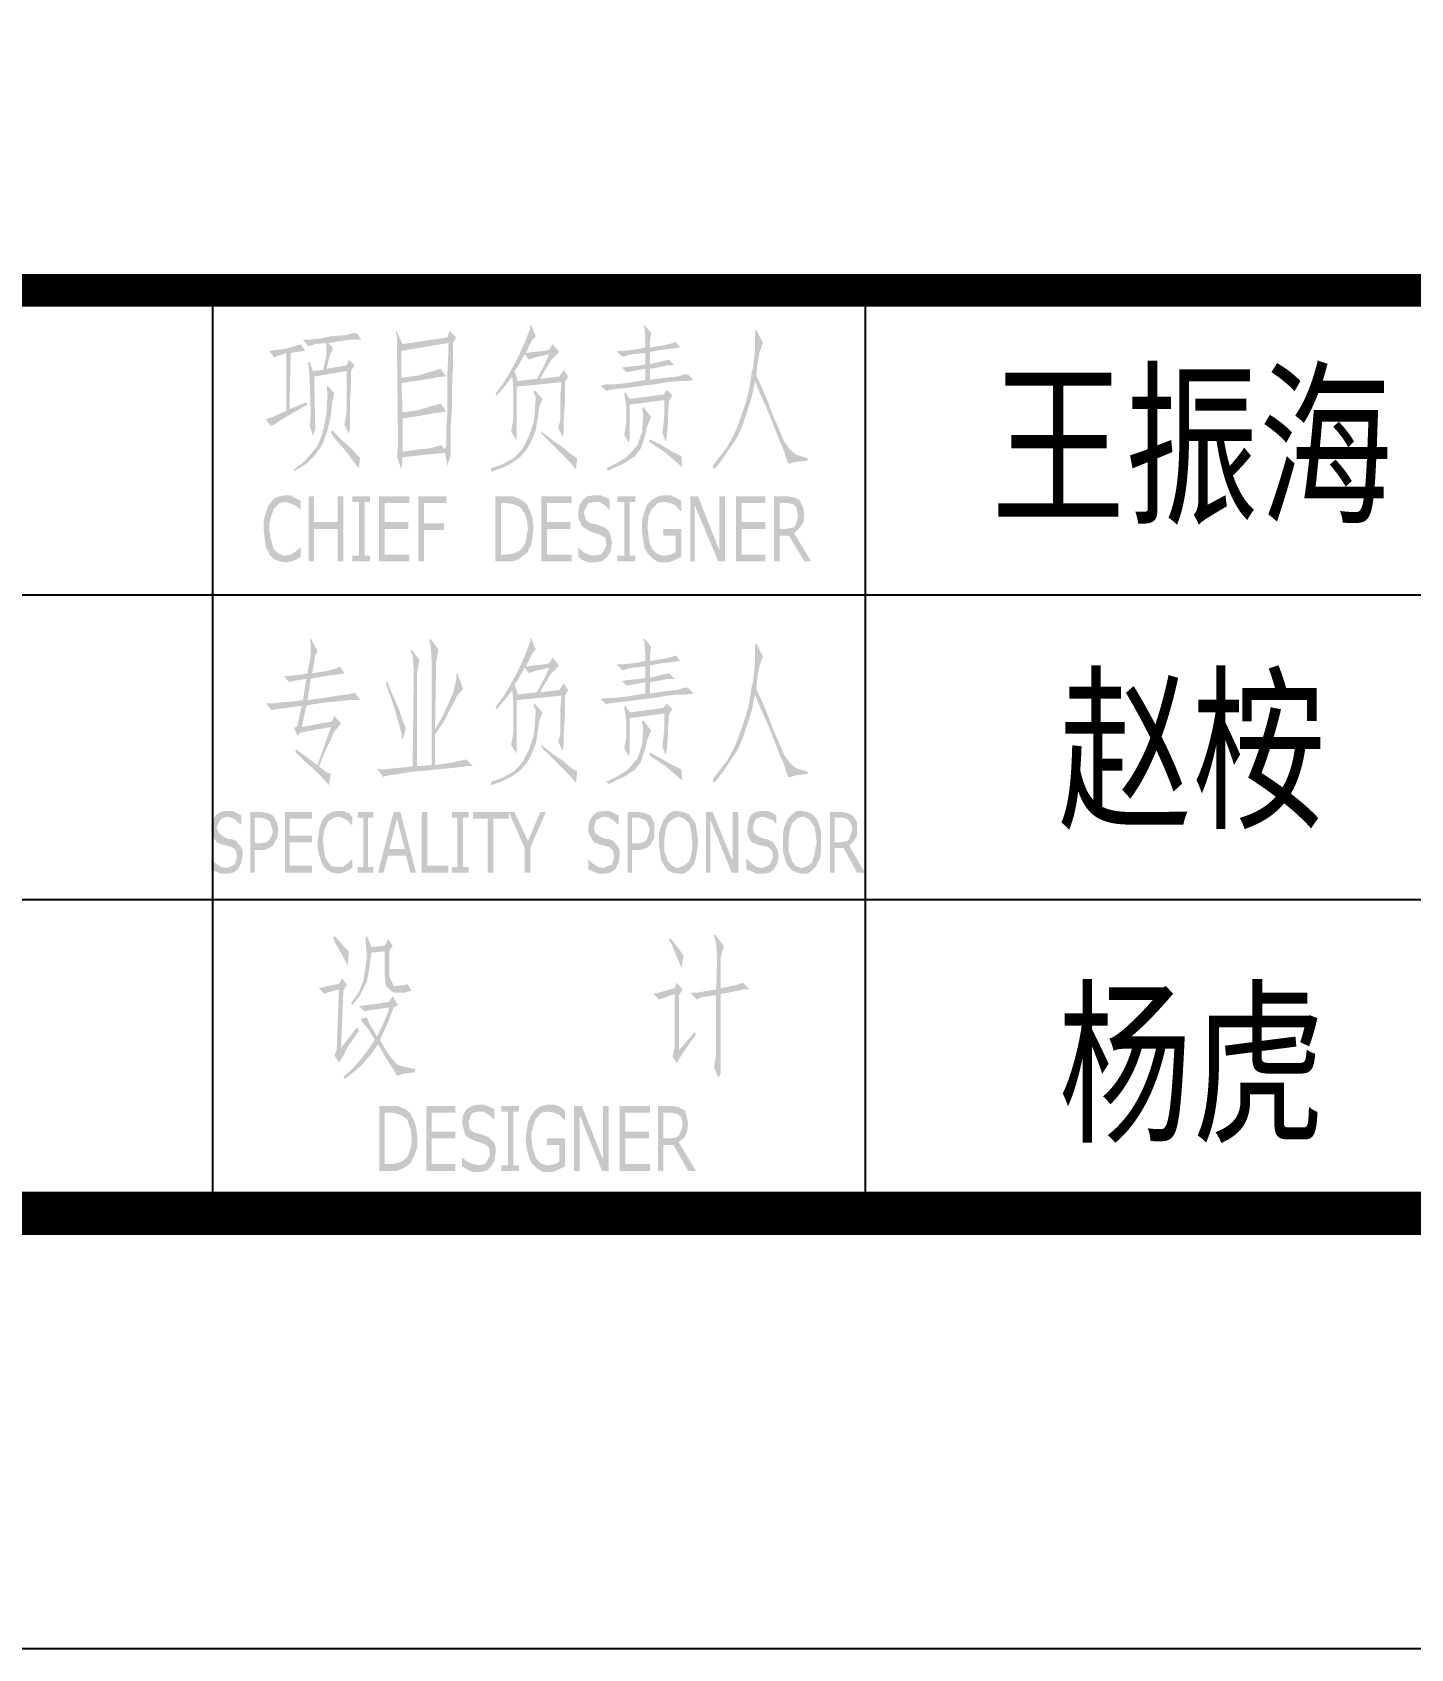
# Model space of a CAD drawing. Header units: millimetres. Extents: x 0 to 420, y 0 to 297.
# Drawn here: x 235.86 to 267.53, y 0 to 37.12 of the extents above; entities that cross this region are included whole.
import ezdxf
from ezdxf.enums import TextEntityAlignment as Align

# ---------------------------------------------------------------- set-up
doc = ezdxf.new("R2010")
doc.units = ezdxf.units.MM
doc.layers.add('图框', color=7, linetype='Continuous')
doc.styles.add('仿宋字', font='simfang.ttf', dxfattribs={"width": 0.75})

msp = doc.modelspace()

# ---------------------------------------------------------------- hatches: boundary and pattern name
h = msp.add_hatch(color=256)
h.paths.add_polyline_path([(242.025, 29.964), (241.948, 29.938), (241.691, 29.861), (241.511, 29.835), (241.305, 29.809), (241.408, 29.655), (241.46, 29.681), (241.691, 29.758), (241.794, 29.758), (241.922, 29.784), (242.128, 29.809)])
h.paths.add_polyline_path([(241.794, 29.758), (241.691, 29.758), (241.691, 28.421), (241.768, 28.472)])
h.paths.add_polyline_path([(241.82, 28.369), (242.18, 28.575), (242.154, 28.627), (241.768, 28.472), (241.691, 28.421), (241.665, 28.421), (241.382, 28.292), (241.228, 28.241), (241.331, 28.087), (241.408, 28.112), (241.562, 28.215)])
h.paths.add_polyline_path([(243.26, 29.475), (243.131, 29.604), (243.08, 29.475), (242.617, 29.398), (242.54, 29.372), (242.308, 29.347), (243.08, 29.347), (243.08, 28.987), (243.08, 28.627), (243.08, 28.395), (243.028, 28.112), (243.131, 27.907), (243.157, 28.009), (243.157, 28.112), (243.157, 28.524), (243.157, 28.652), (243.182, 28.987), (243.182, 29.347)])
h.paths.add_polyline_path([(243.08, 29.347), (242.308, 29.347), (242.231, 29.552), (242.18, 29.527), (242.205, 29.475), (242.231, 29.141), (242.257, 28.344), (242.231, 28.087), (242.308, 27.855), (242.36, 28.009), (242.334, 29.218)])
h.paths.add_polyline_path([(242.771, 29.861), (242.668, 29.989), (242.617, 29.989), (242.617, 29.758), (242.617, 29.707), (242.54, 29.372), (242.617, 29.398), (242.694, 29.707)])
h.paths.add_polyline_path([(243.311, 30.221), (243.26, 30.221), (243.054, 30.169), (242.72, 30.144), (242.488, 30.092), (242.231, 30.067), (242.077, 30.067), (242.205, 29.912), (242.36, 29.964), (242.617, 29.989), (242.668, 29.989), (242.694, 29.989), (242.977, 30.041), (243.208, 30.067), (243.414, 30.067)])
h.paths.add_polyline_path([(242.797, 28.832), (242.642, 29.012), (242.617, 28.987), (242.642, 28.832), (242.617, 28.395), (242.591, 28.215), (242.514, 27.881), (242.411, 27.624), (242.282, 27.469), (242.102, 27.264), (241.871, 27.084), (241.871, 27.032), (241.897, 27.058), (242.154, 27.212), (242.334, 27.392), (242.488, 27.598), (242.54, 27.701), (242.642, 27.984), (242.72, 28.344), (242.745, 28.601)])
h.paths.add_polyline_path([(243.182, 27.572), (242.977, 27.752), (242.745, 27.984), (242.72, 27.932), (242.822, 27.778), (243.028, 27.547), (243.182, 27.341), (243.362, 27.109), (243.388, 27.367), (243.337, 27.392)])
h.paths.add_polyline_path([(244.365, 29.964), (244.237, 30.247), (244.211, 30.247), (244.237, 30.118), (244.237, 29.784), (244.262, 27.675), (244.237, 27.367), (244.34, 27.084), (244.365, 27.367), (245.342, 27.469), (244.365, 27.495), (244.365, 28.267), (244.442, 28.267), (244.777, 28.318), (245.034, 28.369), (245.24, 28.395), (244.365, 28.395), (244.34, 29.064), (244.468, 29.089), (244.828, 29.141), (245.111, 29.192), (244.34, 29.192), (244.34, 29.809)])
h.paths.add_polyline_path([(245.42, 29.989), (245.522, 29.989), (245.6, 30.118), (245.445, 30.272), (245.394, 30.118), (244.365, 29.964), (244.34, 29.809)])
h.paths.add_polyline_path([(245.24, 29.398), (245.162, 29.372), (244.982, 29.321), (244.725, 29.244), (244.34, 29.192), (245.111, 29.192), (245.291, 29.218), (245.368, 29.218)])
h.paths.add_polyline_path([(245.24, 28.601), (245.162, 28.575), (244.982, 28.524), (244.725, 28.447), (244.365, 28.395), (245.24, 28.395), (245.368, 28.421)], flags=17)
h.paths.add_polyline_path([(245.24, 27.649), (245.188, 27.624), (245.008, 27.572), (244.751, 27.547), (244.365, 27.495), (245.342, 27.547)], flags=17)
h.paths.add_polyline_path([(245.471, 27.547), (245.471, 27.778), (245.471, 28.087), (245.497, 28.447), (245.497, 28.884), (245.522, 29.398), (245.522, 29.989), (245.42, 29.989), (245.42, 29.835), (245.394, 29.269), (245.394, 28.755), (245.394, 28.344), (245.368, 28.009), (245.368, 27.778), (245.368, 27.624), (245.342, 27.547), (244.365, 27.495), (245.342, 27.469), (245.394, 27.161), (245.445, 27.341), (245.471, 27.392)])
h = msp.add_hatch(color=256)
h.paths.add_polyline_path([(247.425, 30.144), (247.322, 30.401), (247.297, 30.401), (247.297, 30.324), (247.168, 29.989), (247.142, 29.938), (247.014, 29.655), (246.86, 29.372), (246.834, 29.321), (246.885, 29.218), (246.911, 28.961), (246.911, 28.241), (246.86, 27.958), (246.988, 27.752), (246.988, 28.035), (246.988, 28.987), (248.017, 29.089), (248.094, 29.089), (247.014, 29.115), (246.937, 29.347), (247.014, 29.449), (247.168, 29.732), (247.194, 29.758), (247.22, 29.809), (247.348, 30.067)])
h.paths.add_polyline_path([(247.965, 29.784), (247.811, 29.964), (247.734, 29.835), (247.631, 29.809), (247.374, 29.784), (247.194, 29.758), (247.168, 29.732), (247.734, 29.732), (247.605, 29.449), (247.451, 29.167), (247.528, 29.167), (247.58, 29.269), (247.734, 29.527), (247.785, 29.604)], flags=17)
h.paths.add_polyline_path([(247.734, 29.732), (247.168, 29.732), (247.271, 29.604), (247.4, 29.655)], flags=16)
h.paths.add_polyline_path([(246.885, 29.218), (246.834, 29.321), (246.68, 29.064), (246.5, 28.832), (246.525, 28.755), (246.525, 28.781), (246.731, 29.012)])
h.paths.add_polyline_path([(248.171, 29.218), (248.068, 29.372), (247.965, 29.218), (247.528, 29.167), (247.451, 29.167), (247.014, 29.115), (248.094, 29.089)])
h.paths.add_polyline_path([(248.068, 28.009), (248.068, 28.241), (248.094, 28.601), (248.094, 29.089), (248.017, 29.089), (247.991, 28.807), (247.991, 28.421), (247.991, 28.215), (247.94, 28.035), (248.042, 27.829), (248.068, 27.958)], flags=17)
h.paths.add_polyline_path([(247.4, 28.909), (247.374, 28.858), (247.425, 28.755), (247.4, 28.369), (247.374, 28.164), (247.271, 27.855), (247.142, 27.598), (247.065, 27.495), (246.911, 27.341), (246.68, 27.212), (246.397, 27.109), (246.397, 27.032), (246.628, 27.109), (246.885, 27.238), (247.065, 27.367), (247.22, 27.547), (247.297, 27.675), (247.425, 27.984), (247.477, 28.292), (247.502, 28.498), (247.58, 28.704)])
h.paths.add_polyline_path([(248.222, 27.444), (248.042, 27.598), (247.811, 27.752), (247.554, 27.958), (247.554, 27.907), (247.58, 27.881), (247.811, 27.649), (248.017, 27.444), (248.197, 27.264), (248.351, 27.084), (248.377, 27.341)])
h.paths.add_polyline_path([(250.331, 29.835), (250.562, 29.861), (250.742, 29.887), (250.64, 30.015), (250.588, 29.989), (250.382, 29.938), (250.048, 29.887), (249.945, 29.887), (249.688, 29.835), (249.431, 29.809), (249.277, 29.809), (249.405, 29.681), (249.457, 29.681), (249.637, 29.732), (249.945, 29.758), (250.048, 29.784)])
h.paths.add_polyline_path([(250.074, 30.221), (249.92, 30.401), (249.894, 30.375), (249.92, 30.349), (249.945, 30.015), (249.945, 29.887), (250.048, 29.887), (250.048, 30.015)])
h.paths.add_polyline_path([(250.048, 29.784), (249.945, 29.758), (249.945, 29.501), (250.048, 29.501)])
h.paths.add_polyline_path([(250.46, 29.475), (250.614, 29.475), (250.485, 29.604), (250.357, 29.578), (250.048, 29.501), (249.945, 29.501), (249.842, 29.475), (249.56, 29.449), (249.405, 29.424), (249.508, 29.321), (249.662, 29.347), (249.945, 29.398), (250.048, 29.398), (250.202, 29.424)])
h.paths.add_polyline_path([(250.048, 29.398), (249.945, 29.398), (249.945, 29.141), (250.048, 29.141)])
h.paths.add_polyline_path([(250.434, 29.089), (250.691, 29.115), (250.897, 29.115), (251.051, 29.141), (250.922, 29.269), (250.845, 29.269), (250.665, 29.218), (250.408, 29.192), (250.048, 29.141), (249.945, 29.141), (249.791, 29.115), (249.482, 29.064), (249.225, 29.038), (249.045, 29.038), (248.917, 29.012), (249.045, 28.884), (249.097, 28.909), (249.277, 28.935), (249.534, 28.961), (249.92, 29.012), (250.151, 29.038)])
h.paths.add_polyline_path([(250.382, 28.678), (249.585, 28.704), (249.482, 28.858), (249.457, 28.832), (249.508, 28.498), (249.508, 28.138), (249.457, 27.881), (249.56, 27.701), (249.585, 27.804), (249.585, 28.575)])
h.paths.add_polyline_path([(250.562, 28.781), (250.434, 28.909), (250.357, 28.807), (249.585, 28.704), (250.382, 28.678), (250.382, 28.369), (250.357, 28.112), (250.331, 27.932), (250.408, 27.727), (250.434, 27.829), (250.46, 28.138), (250.46, 28.292), (250.485, 28.652)])
h.paths.add_polyline_path([(249.894, 28.524), (249.868, 28.472), (249.894, 28.344), (249.868, 27.958), (249.765, 27.649), (249.585, 27.444), (249.508, 27.367), (249.302, 27.238), (249.045, 27.109), (249.097, 27.058), (249.251, 27.135), (249.482, 27.238), (249.662, 27.367), (249.688, 27.367), (249.842, 27.572), (249.945, 27.881), (249.971, 28.035), (250.074, 28.292)])
h.paths.add_polyline_path([(250.511, 27.521), (250.305, 27.649), (250.048, 27.778), (250.022, 27.727), (250.177, 27.624), (250.408, 27.469), (250.614, 27.289), (250.794, 27.135), (250.768, 27.392), (250.717, 27.418)])
h.paths.add_polyline_path([(252.491, 30.298), (252.465, 30.247), (252.465, 30.169), (252.465, 29.861), (252.414, 29.398), (252.388, 29.321), (252.337, 28.961), (252.26, 28.652), (252.157, 28.344), (252.054, 28.061), (251.977, 27.881), (251.822, 27.598), (251.642, 27.367), (251.488, 27.161), (251.514, 27.084), (251.591, 27.161), (251.745, 27.367), (251.9, 27.598), (252.054, 27.829), (252.182, 28.112), (252.285, 28.421), (252.388, 28.755), (252.465, 29.115), (252.491, 29.244), (252.517, 29.501), (252.568, 29.784), (252.645, 29.989)])
h.paths.add_polyline_path([(253.417, 27.418), (253.262, 27.547), (253.134, 27.727), (252.98, 28.087), (252.877, 28.318), (252.774, 28.601), (252.645, 28.909), (252.491, 29.244), (252.465, 29.115), (252.542, 28.909), (252.748, 28.447), (252.902, 28.061), (253.031, 27.727), (253.134, 27.495), (253.185, 27.315), (253.237, 27.212), (253.417, 27.264), (253.674, 27.289), (253.674, 27.341)])
h = msp.add_hatch(color=256)
h.paths.add_polyline_path([(242.025, 26.364), (241.665, 26.338), (241.768, 26.312), (241.897, 26.261), (242.025, 26.158)], flags=17)
h.paths.add_polyline_path([(241.922, 26.415), (241.794, 26.492), (241.691, 26.492), (241.665, 26.492), (241.537, 26.467), (241.408, 26.415), (241.305, 26.287), (241.28, 26.261), (241.228, 26.107), (241.177, 25.927), (241.177, 25.721), (241.177, 25.669), (241.202, 25.464), (241.228, 25.284), (241.305, 25.155), (241.305, 25.13), (241.408, 25.027), (241.537, 24.975), (241.665, 24.95), (241.691, 24.95), (241.82, 24.975), (241.897, 25.001), (242.025, 25.078), (241.665, 25.104), (241.64, 25.104), (241.511, 25.155), (241.408, 25.258), (241.382, 25.335), (241.331, 25.515), (241.305, 25.721), (241.305, 25.849), (241.357, 26.029), (241.408, 26.184), (241.434, 26.209), (241.537, 26.312), (241.665, 26.338), (242.025, 26.364)])
h.paths.add_polyline_path([(242.025, 25.31), (241.948, 25.232), (241.845, 25.155), (241.794, 25.13), (241.665, 25.104), (242.025, 25.078)], flags=17)
h.paths.add_polyline_path([(242.334, 25.875), (242.334, 26.467), (242.205, 26.467), (242.205, 24.975), (242.334, 24.975), (242.334, 25.721), (242.874, 25.721)])
h.paths.add_polyline_path([(243.002, 26.467), (242.874, 26.467), (242.874, 25.875), (242.334, 25.875), (242.874, 25.721), (242.874, 24.975), (243.002, 24.975)])
h.paths.add_polyline_path([(243.62, 26.467), (243.208, 26.467), (243.208, 26.338), (243.362, 26.338), (243.362, 25.104), (243.208, 25.104), (243.208, 24.975), (243.62, 24.975), (243.62, 25.104), (243.491, 25.104), (243.491, 26.338), (243.62, 26.338)])
h.paths.add_polyline_path([(244.52, 26.467), (243.825, 26.467), (243.825, 24.975), (244.52, 24.975), (244.52, 25.13), (243.954, 25.13), (243.954, 25.721), (244.494, 25.721), (244.494, 25.875), (243.954, 25.875), (243.954, 26.312), (244.52, 26.312)])
h.paths.add_polyline_path([(245.368, 26.467), (244.725, 26.467), (244.725, 24.975), (244.854, 24.975), (244.854, 25.695), (245.317, 25.695), (245.317, 25.849), (244.854, 25.849), (244.854, 26.312), (245.368, 26.312)])
h.paths.add_polyline_path([(247.091, 26.389), (247.04, 26.415), (246.911, 26.467), (246.757, 26.467), (246.5, 26.467), (246.5, 24.975), (246.757, 24.975), (246.911, 24.975), (247.04, 25.027), (247.142, 25.104), (246.628, 25.13), (246.628, 26.312), (246.757, 26.312)])
h.paths.add_polyline_path([(247.22, 26.287), (247.091, 26.389), (246.757, 26.312), (246.911, 26.287), (247.04, 26.235), (247.117, 26.158), (247.168, 26.081), (247.22, 25.927), (247.245, 25.721), (247.22, 25.592), (247.194, 25.412), (247.117, 25.284), (247.04, 25.207), (246.911, 25.155), (246.757, 25.13), (246.628, 25.13), (247.142, 25.104), (247.245, 25.181), (247.245, 25.207), (247.322, 25.361), (247.348, 25.515), (247.374, 25.721), (247.374, 25.772), (247.348, 25.978), (247.297, 26.132)])
h.paths.add_polyline_path([(248.248, 26.467), (247.554, 26.467), (247.554, 24.975), (248.248, 24.975), (248.248, 25.13), (247.682, 25.13), (247.682, 25.721), (248.222, 25.721), (248.222, 25.875), (247.682, 25.875), (247.682, 26.312), (248.248, 26.312)])
h.paths.add_polyline_path([(248.917, 26.492), (248.788, 26.492), (248.762, 26.492), (248.608, 26.467), (248.505, 26.389), (248.788, 26.338), (248.891, 26.338), (249.02, 26.261), (249.122, 26.158), (249.122, 26.389), (249.045, 26.441)])
h.paths.add_polyline_path([(248.634, 26.312), (248.788, 26.338), (248.505, 26.389), (248.428, 26.261), (248.402, 26.081), (248.402, 25.978), (248.48, 25.798), (248.531, 25.747), (248.66, 25.669), (248.891, 25.592), (249.02, 25.515), (249.045, 25.361), (249.045, 25.335), (248.968, 25.181), (248.917, 25.13), (248.762, 25.104), (249.071, 25.078), (249.148, 25.207), (249.174, 25.387), (249.148, 25.541), (249.122, 25.644), (249.045, 25.721), (249.02, 25.747), (248.891, 25.798), (248.814, 25.824), (248.685, 25.849), (248.582, 25.927), (248.531, 26.081), (248.531, 26.107), (248.608, 26.261)])
h.paths.add_polyline_path([(249.071, 25.078), (248.762, 25.104), (248.634, 25.13), (248.531, 25.181), (248.402, 25.284), (248.402, 25.078), (248.505, 25.001), (248.634, 24.95), (248.762, 24.95), (248.814, 24.95), (248.942, 24.975)])
h.paths.add_polyline_path([(249.585, 26.338), (249.714, 26.338), (249.714, 26.467), (249.302, 26.467), (249.302, 26.338), (249.457, 26.338), (249.457, 25.104), (249.302, 25.104), (249.302, 24.975), (249.714, 24.975), (249.714, 25.104), (249.585, 25.104)])
h.paths.add_polyline_path([(250.768, 26.364), (250.357, 26.338), (250.382, 26.338), (250.511, 26.312), (250.64, 26.261), (250.742, 26.132), (250.768, 26.132)], flags=17)
h.paths.add_polyline_path([(250.64, 26.441), (250.511, 26.492), (250.382, 26.492), (250.357, 26.492), (250.228, 26.467), (250.1, 26.389), (249.997, 26.287), (249.971, 26.261), (249.92, 26.107), (249.868, 25.927), (249.868, 25.721), (249.868, 25.644), (249.894, 25.464), (249.92, 25.284), (249.997, 25.155), (250.022, 25.13), (250.125, 25.027), (250.254, 24.95), (250.382, 24.95), (250.485, 24.95), (250.614, 25.001), (250.768, 25.078), (250.382, 25.104), (250.331, 25.104), (250.202, 25.155), (250.1, 25.258), (250.048, 25.361), (250.022, 25.515), (249.997, 25.721), (249.997, 25.849), (250.022, 26.029), (250.1, 26.184), (250.125, 26.209), (250.228, 26.312), (250.357, 26.338), (250.768, 26.364)])
h.paths.add_polyline_path([(250.768, 25.721), (250.357, 25.721), (250.357, 25.567), (250.64, 25.567), (250.64, 25.181), (250.511, 25.13), (250.382, 25.104), (250.768, 25.078)], flags=17)
h.paths.add_polyline_path([(251.154, 26.467), (250.974, 26.467), (250.974, 24.975), (251.077, 24.975), (251.077, 26.261)])
h.paths.add_polyline_path([(251.154, 26.467), (251.077, 26.261), (251.617, 24.975), (251.642, 25.232)])
h.paths.add_polyline_path([(251.771, 26.467), (251.642, 26.467), (251.642, 25.232), (251.617, 24.975), (251.771, 24.975)])
h.paths.add_polyline_path([(252.697, 26.467), (252.028, 26.467), (252.028, 24.975), (252.697, 24.975), (252.697, 25.13), (252.157, 25.13), (252.157, 25.721), (252.697, 25.721), (252.697, 25.875), (252.157, 25.875), (252.157, 26.312), (252.697, 26.312)])
h.paths.add_polyline_path([(253.365, 26.441), (253.211, 26.467), (252.902, 26.467), (252.902, 24.975), (253.031, 24.975), (253.031, 25.567), (253.237, 25.567), (253.365, 25.618), (253.391, 25.644), (253.031, 25.721), (253.031, 26.312), (253.211, 26.312), (253.494, 26.364), (253.468, 26.389)])
h.paths.add_polyline_path([(253.571, 26.209), (253.494, 26.364), (253.211, 26.312), (253.34, 26.287), (253.417, 26.209), (253.442, 26.055), (253.442, 25.978), (253.391, 25.798), (253.34, 25.747), (253.185, 25.721), (253.031, 25.721), (253.391, 25.644), (253.494, 25.747), (253.571, 25.875), (253.597, 26.055)])
h.paths.add_polyline_path([(253.365, 25.618), (253.237, 25.567), (253.597, 24.975), (253.751, 24.975)])
h = msp.add_hatch(color=256)
h.paths.add_polyline_path([(242.925, 22.558), (242.822, 22.507), (242.617, 22.455), (242.282, 22.404), (242.18, 22.404), (242.077, 22.378), (241.82, 22.352), (241.64, 22.327), (241.768, 22.198), (241.845, 22.224), (242.154, 22.275), (242.257, 22.275), (242.36, 22.301), (242.668, 22.352), (242.9, 22.378), (243.028, 22.404)])
h.paths.add_polyline_path([(242.411, 22.918), (242.257, 23.201), (242.231, 23.175), (242.257, 23.098), (242.257, 22.841), (242.18, 22.404), (242.282, 22.404), (242.308, 22.507), (242.36, 22.815)])
h.paths.add_polyline_path([(243.26, 21.967), (243.234, 21.941), (243.08, 21.915), (242.874, 21.89), (242.565, 21.838), (242.18, 21.787), (243.285, 21.787), (243.388, 21.787)])
h.paths.add_polyline_path([(242.617, 21.735), (242.9, 21.761), (243.131, 21.787), (242.18, 21.787), (242.257, 22.275), (242.154, 22.275), (242.077, 21.787), (241.897, 21.761), (241.588, 21.735), (241.382, 21.71), (242.257, 21.684)])
h.paths.add_polyline_path([(242.257, 21.684), (241.382, 21.71), (241.228, 21.71), (241.357, 21.555), (241.46, 21.581), (241.691, 21.607), (242.051, 21.658), (242.154, 21.658)])
h.paths.add_polyline_path([(242.154, 21.658), (242.051, 21.658), (241.948, 21.195), (241.871, 21.144), (241.948, 20.964), (242.025, 21.041), (242.72, 21.17), (242.051, 21.17)])
h.paths.add_polyline_path([(242.951, 21.247), (242.797, 21.427), (242.745, 21.298), (242.051, 21.17), (242.72, 21.17), (242.411, 20.295), (242.462, 20.295), (242.565, 20.578), (242.72, 20.887), (242.797, 21.067)])
h.paths.add_polyline_path([(242.72, 20.09), (242.642, 20.115), (242.437, 20.27), (242.462, 20.295), (242.411, 20.295), (241.922, 20.655), (241.897, 20.604), (242.102, 20.398), (242.308, 20.218), (242.514, 20.012), (242.668, 19.832)])
h = msp.add_hatch(color=256)
h.paths.add_polyline_path([(244.442, 21.144), (244.365, 21.324), (244.262, 21.632), (244.134, 21.915), (244.005, 22.224), (243.98, 22.172), (244.005, 22.095), (244.134, 21.735), (244.237, 21.401), (244.314, 21.118), (244.365, 20.861)], flags=17)
h.paths.add_polyline_path([(244.7, 22.352), (244.7, 22.43), (244.751, 22.712), (244.571, 22.944), (244.545, 22.918), (244.597, 22.815), (244.622, 22.455), (244.597, 20.27), (244.417, 20.244), (244.134, 20.218), (243.902, 20.192), (245.085, 20.192), (245.394, 20.218), (245.651, 20.244), (244.7, 20.27)])
h.paths.add_polyline_path([(245.137, 22.661), (245.188, 22.944), (245.008, 23.201), (244.982, 23.15), (245.008, 23.047), (245.034, 22.661), (245.034, 20.295), (244.7, 20.27), (245.651, 20.244), (245.857, 20.27), (245.985, 20.27), (245.111, 20.295), (245.111, 20.99), (245.111, 21.118)])
h.paths.add_polyline_path([(245.317, 21.298), (245.445, 21.555), (245.574, 21.787), (245.6, 21.864), (245.754, 22.044), (245.625, 22.404), (245.6, 22.378), (245.6, 22.275), (245.522, 21.941), (245.42, 21.71), (245.291, 21.427), (245.111, 21.118), (245.111, 20.99)], flags=17)
h.paths.add_polyline_path([(245.831, 20.424), (245.702, 20.398), (245.471, 20.347), (245.111, 20.295), (245.985, 20.27)], flags=17)
h.paths.add_polyline_path([(244.571, 20.141), (244.931, 20.167), (245.085, 20.192), (243.902, 20.192), (243.774, 20.218), (243.928, 20.012), (243.954, 20.038), (244.082, 20.064), (244.288, 20.09)])
h = msp.add_hatch(color=256)
h.paths.add_polyline_path([(247.425, 22.944), (247.322, 23.201), (247.297, 23.201), (247.297, 23.124), (247.168, 22.79), (247.142, 22.738), (247.014, 22.455), (246.86, 22.172), (246.834, 22.121), (246.885, 22.018), (246.911, 21.761), (246.911, 21.041), (246.86, 20.758), (246.988, 20.552), (246.988, 20.835), (246.988, 21.787), (248.017, 21.89), (248.094, 21.89), (247.014, 21.915), (246.937, 22.147), (247.014, 22.25), (247.168, 22.532), (247.194, 22.558), (247.22, 22.61), (247.348, 22.867)])
h.paths.add_polyline_path([(247.965, 22.584), (247.811, 22.764), (247.734, 22.635), (247.631, 22.61), (247.374, 22.584), (247.194, 22.558), (247.168, 22.532), (247.734, 22.532), (247.605, 22.25), (247.451, 21.967), (247.528, 21.967), (247.58, 22.07), (247.734, 22.327), (247.785, 22.404)], flags=17)
h.paths.add_polyline_path([(247.734, 22.532), (247.168, 22.532), (247.271, 22.404), (247.4, 22.455)], flags=16)
h.paths.add_polyline_path([(246.885, 22.018), (246.834, 22.121), (246.68, 21.864), (246.5, 21.632), (246.525, 21.555), (246.525, 21.581), (246.731, 21.812)])
h.paths.add_polyline_path([(248.171, 22.018), (248.068, 22.172), (247.965, 22.018), (247.528, 21.967), (247.451, 21.967), (247.014, 21.915), (248.094, 21.89)])
h.paths.add_polyline_path([(248.068, 20.81), (248.068, 21.041), (248.094, 21.401), (248.094, 21.89), (248.017, 21.89), (247.991, 21.607), (247.991, 21.221), (247.991, 21.015), (247.94, 20.835), (248.042, 20.63), (248.068, 20.758)], flags=17)
h.paths.add_polyline_path([(247.4, 21.71), (247.374, 21.658), (247.425, 21.555), (247.4, 21.17), (247.374, 20.964), (247.271, 20.655), (247.142, 20.398), (247.065, 20.295), (246.911, 20.141), (246.68, 20.012), (246.397, 19.91), (246.397, 19.832), (246.628, 19.91), (246.885, 20.038), (247.065, 20.167), (247.22, 20.347), (247.297, 20.475), (247.425, 20.784), (247.477, 21.092), (247.502, 21.298), (247.58, 21.504)])
h.paths.add_polyline_path([(248.222, 20.244), (248.042, 20.398), (247.811, 20.552), (247.554, 20.758), (247.554, 20.707), (247.58, 20.681), (247.811, 20.45), (248.017, 20.244), (248.197, 20.064), (248.351, 19.884), (248.377, 20.141)])
h.paths.add_polyline_path([(250.331, 22.635), (250.562, 22.661), (250.742, 22.687), (250.64, 22.815), (250.588, 22.79), (250.382, 22.738), (250.048, 22.687), (249.945, 22.687), (249.688, 22.635), (249.431, 22.61), (249.277, 22.61), (249.405, 22.481), (249.457, 22.481), (249.637, 22.532), (249.945, 22.558), (250.048, 22.584)])
h.paths.add_polyline_path([(250.074, 23.021), (249.92, 23.201), (249.894, 23.175), (249.92, 23.15), (249.945, 22.815), (249.945, 22.687), (250.048, 22.687), (250.048, 22.815)])
h.paths.add_polyline_path([(250.048, 22.584), (249.945, 22.558), (249.945, 22.301), (250.048, 22.301)])
h.paths.add_polyline_path([(250.46, 22.275), (250.614, 22.275), (250.485, 22.404), (250.357, 22.378), (250.048, 22.301), (249.945, 22.301), (249.842, 22.275), (249.56, 22.25), (249.405, 22.224), (249.508, 22.121), (249.662, 22.147), (249.945, 22.198), (250.048, 22.198), (250.202, 22.224)])
h.paths.add_polyline_path([(250.048, 22.198), (249.945, 22.198), (249.945, 21.941), (250.048, 21.941)])
h.paths.add_polyline_path([(250.434, 21.89), (250.691, 21.915), (250.897, 21.915), (251.051, 21.941), (250.922, 22.07), (250.845, 22.07), (250.665, 22.018), (250.408, 21.992), (250.048, 21.941), (249.945, 21.941), (249.791, 21.915), (249.482, 21.864), (249.225, 21.838), (249.045, 21.838), (248.917, 21.812), (249.045, 21.684), (249.097, 21.71), (249.277, 21.735), (249.534, 21.761), (249.92, 21.812), (250.151, 21.838)])
h.paths.add_polyline_path([(250.382, 21.478), (249.585, 21.504), (249.482, 21.658), (249.457, 21.632), (249.508, 21.298), (249.508, 20.938), (249.457, 20.681), (249.56, 20.501), (249.585, 20.604), (249.585, 21.375)])
h.paths.add_polyline_path([(250.562, 21.581), (250.434, 21.71), (250.357, 21.607), (249.585, 21.504), (250.382, 21.478), (250.382, 21.17), (250.357, 20.912), (250.331, 20.732), (250.408, 20.527), (250.434, 20.63), (250.46, 20.938), (250.46, 21.092), (250.485, 21.452)])
h.paths.add_polyline_path([(249.894, 21.324), (249.868, 21.272), (249.894, 21.144), (249.868, 20.758), (249.765, 20.45), (249.585, 20.244), (249.508, 20.167), (249.302, 20.038), (249.045, 19.91), (249.097, 19.858), (249.251, 19.935), (249.482, 20.038), (249.662, 20.167), (249.688, 20.167), (249.842, 20.372), (249.945, 20.681), (249.971, 20.835), (250.074, 21.092)])
h.paths.add_polyline_path([(250.511, 20.321), (250.305, 20.45), (250.048, 20.578), (250.022, 20.527), (250.177, 20.424), (250.408, 20.27), (250.614, 20.09), (250.794, 19.935), (250.768, 20.192), (250.717, 20.218)])
h.paths.add_polyline_path([(252.491, 23.098), (252.465, 23.047), (252.465, 22.97), (252.465, 22.661), (252.414, 22.198), (252.388, 22.121), (252.337, 21.761), (252.26, 21.452), (252.157, 21.144), (252.054, 20.861), (251.977, 20.681), (251.822, 20.398), (251.642, 20.167), (251.488, 19.961), (251.514, 19.884), (251.591, 19.961), (251.745, 20.167), (251.9, 20.398), (252.054, 20.63), (252.182, 20.912), (252.285, 21.221), (252.388, 21.555), (252.465, 21.915), (252.491, 22.044), (252.517, 22.301), (252.568, 22.584), (252.645, 22.79)])
h.paths.add_polyline_path([(253.417, 20.218), (253.262, 20.347), (253.134, 20.527), (252.98, 20.887), (252.877, 21.118), (252.774, 21.401), (252.645, 21.71), (252.491, 22.044), (252.465, 21.915), (252.542, 21.71), (252.748, 21.247), (252.902, 20.861), (253.031, 20.527), (253.134, 20.295), (253.185, 20.115), (253.237, 20.012), (253.417, 20.064), (253.674, 20.09), (253.674, 20.141)])
h = msp.add_hatch(color=256)
h.paths.add_polyline_path([(240.56, 19.19), (240.457, 19.241), (240.328, 19.241), (240.303, 19.241), (240.174, 19.215), (240.071, 19.138), (240.328, 19.112), (240.431, 19.087), (240.534, 19.035), (240.637, 18.932), (240.662, 18.932), (240.662, 19.138)])
h.paths.add_polyline_path([(240.2, 19.061), (240.328, 19.112), (240.071, 19.138), (240, 19.02), (240, 18.733), (240.045, 18.598), (240.097, 18.521), (240.225, 18.47), (240.431, 18.418), (240.534, 18.341), (240.56, 18.187), (240.56, 18.161), (240.508, 18.007), (240.457, 17.981), (240.328, 17.93), (240.585, 17.904), (240.662, 18.058), (240.688, 18.212), (240.688, 18.341), (240.637, 18.444), (240.56, 18.521), (240.56, 18.547), (240.431, 18.598), (240.354, 18.598), (240.251, 18.65), (240.148, 18.727), (240.097, 18.855), (240.097, 18.881), (240.174, 19.035)])
h.paths.add_polyline_path([(240, 19.02), (239.994, 19.01), (239.968, 18.855), (239.994, 18.752), (240, 18.733)])
h.paths.add_polyline_path([(240, 18.103), (239.968, 18.135), (239.968, 17.904), (240, 17.888)])
h.paths.add_polyline_path([(240.071, 18.032), (240, 18.103), (240, 17.888), (240.071, 17.852), (240.2, 17.801), (240.328, 17.801), (240.354, 17.801), (240.483, 17.827), (240.585, 17.904), (240.328, 17.93), (240.2, 17.955)])
h.paths.add_polyline_path([(240.971, 18.341), (241.125, 18.341), (241.177, 18.341), (241.305, 18.392), (241.408, 18.47), (241.408, 18.495), (240.971, 18.495), (240.971, 19.087), (241.125, 19.087), (241.408, 19.112), (241.382, 19.138), (241.28, 19.19), (241.125, 19.215), (240.868, 19.215), (240.868, 17.827), (240.971, 17.827)])
h.paths.add_polyline_path([(241.485, 18.624), (241.511, 18.804), (241.485, 18.958), (241.408, 19.112), (241.125, 19.087), (241.202, 19.061), (241.305, 19.01), (241.331, 18.958), (241.382, 18.804), (241.382, 18.727), (241.305, 18.572), (241.228, 18.521), (241.1, 18.495), (241.408, 18.495)])
h.paths.add_polyline_path([(242.282, 18.675), (241.768, 18.675), (241.768, 19.061), (242.282, 19.061), (242.282, 19.215), (241.665, 19.215), (241.665, 17.827), (242.282, 17.827), (242.282, 17.981), (241.768, 17.981), (241.768, 18.521), (242.282, 18.521)])
h.paths.add_polyline_path([(243.208, 19.112), (242.874, 19.112), (242.977, 19.087), (243.08, 19.035), (243.208, 18.907)], flags=17)
h.paths.add_polyline_path([(243.002, 19.241), (242.874, 19.241), (242.745, 19.215), (242.642, 19.164), (242.54, 19.061), (242.514, 19.01), (242.462, 18.881), (242.437, 18.701), (242.411, 18.521), (242.411, 18.47), (242.437, 18.264), (242.488, 18.11), (242.54, 17.981), (242.642, 17.878), (242.745, 17.827), (242.874, 17.801), (242.9, 17.801), (243.002, 17.827), (243.08, 17.852), (243.208, 17.93), (242.874, 17.955), (242.848, 17.955), (242.72, 17.981), (242.642, 18.084), (242.591, 18.161), (242.565, 18.315), (242.54, 18.521), (242.54, 18.624), (242.565, 18.804), (242.642, 18.958), (242.642, 18.984), (242.745, 19.061), (242.874, 19.112), (243.208, 19.112), (243.131, 19.19)])
h.paths.add_polyline_path([(243.208, 18.135), (243.131, 18.058), (243.028, 17.981), (243.002, 17.955), (242.874, 17.955), (243.208, 17.93)], flags=17)
h.paths.add_polyline_path([(243.697, 17.955), (243.568, 17.955), (243.568, 19.087), (243.697, 19.087), (243.697, 19.215), (243.337, 19.215), (243.337, 19.087), (243.465, 19.087), (243.465, 17.955), (243.337, 17.955), (243.337, 17.827), (243.697, 17.827)])
h.paths.add_polyline_path([(244.057, 18.367), (244.237, 19.061), (244.314, 19.215), (244.16, 19.215), (243.8, 17.827), (243.928, 17.827), (244.031, 18.212), (244.442, 18.212)])
h.paths.add_polyline_path([(244.314, 19.215), (244.237, 19.061), (244.417, 18.367), (244.057, 18.367), (244.442, 18.212), (244.545, 17.827), (244.674, 17.827)])
h.paths.add_polyline_path([(244.931, 19.215), (244.802, 19.215), (244.802, 17.827), (245.42, 17.827), (245.42, 17.981), (244.931, 17.981)])
h.paths.add_polyline_path([(245.754, 19.087), (245.882, 19.087), (245.882, 19.215), (245.497, 19.215), (245.497, 19.087), (245.625, 19.087), (245.625, 17.955), (245.497, 17.955), (245.497, 17.827), (245.882, 17.827), (245.882, 17.955), (245.754, 17.955)])
h.paths.add_polyline_path([(246.808, 19.215), (245.985, 19.215), (245.985, 19.061), (246.32, 19.061), (246.32, 17.827), (246.448, 17.827), (246.448, 19.061), (246.808, 19.061)])
h.paths.add_polyline_path([(246.937, 19.215), (246.808, 19.215), (247.168, 18.392), (247.168, 17.827), (247.297, 17.827), (247.297, 18.392), (247.245, 18.547)])
h.paths.add_polyline_path([(247.657, 19.215), (247.528, 19.215), (247.245, 18.547), (247.297, 18.392)])
h.paths.add_polyline_path([(249.122, 19.241), (248.994, 19.241), (248.968, 19.241), (248.84, 19.215), (248.737, 19.138), (248.994, 19.112), (249.097, 19.087), (249.2, 19.035), (249.302, 18.932), (249.328, 18.932), (249.328, 19.138), (249.225, 19.19)])
h.paths.add_polyline_path([(248.994, 19.112), (248.737, 19.138), (248.66, 19.01), (248.634, 18.855), (248.634, 18.752), (248.711, 18.598), (248.762, 18.521), (248.891, 18.47), (249.097, 18.418), (249.2, 18.341), (249.225, 18.187), (249.225, 18.161), (249.174, 18.007), (249.097, 17.981), (248.968, 17.93), (249.251, 17.904), (249.328, 18.058), (249.354, 18.212), (249.354, 18.341), (249.302, 18.444), (249.225, 18.521), (249.225, 18.547), (249.097, 18.598), (249.02, 18.598), (248.917, 18.65), (248.788, 18.727), (248.762, 18.855), (248.762, 18.881), (248.814, 19.035), (248.865, 19.061)])
h.paths.add_polyline_path([(249.251, 17.904), (248.968, 17.93), (248.865, 17.955), (248.737, 18.032), (248.634, 18.135), (248.634, 17.904), (248.737, 17.852), (248.865, 17.801), (248.968, 17.801), (249.02, 17.801), (249.148, 17.827)])
h.paths.add_polyline_path([(250.074, 18.47), (250.074, 18.495), (249.637, 18.495), (249.637, 19.087), (249.791, 19.087), (250.074, 19.112), (250.048, 19.138), (249.945, 19.19), (249.791, 19.215), (249.534, 19.215), (249.534, 17.827), (249.637, 17.827), (249.637, 18.341), (249.791, 18.341), (249.842, 18.341), (249.971, 18.392)])
h.paths.add_polyline_path([(250.151, 18.804), (250.151, 18.958), (250.074, 19.112), (249.791, 19.087), (249.868, 19.061), (249.971, 19.01), (249.997, 18.958), (250.048, 18.804), (250.022, 18.727), (249.971, 18.572), (249.894, 18.521), (249.765, 18.495), (250.074, 18.495), (250.151, 18.624)])
h.paths.add_polyline_path([(250.82, 19.215), (250.691, 19.241), (250.588, 19.241), (250.46, 19.164), (250.382, 19.061), (250.357, 19.035), (250.305, 18.881), (250.254, 18.727), (250.254, 18.521), (250.254, 18.47), (250.28, 18.29), (250.305, 18.11), (250.382, 17.981), (250.46, 17.878), (250.691, 17.93), (250.665, 17.93), (250.562, 17.981), (250.46, 18.084), (250.434, 18.161), (250.382, 18.315), (250.382, 18.521), (250.382, 18.624), (250.408, 18.804), (250.46, 18.958), (250.485, 18.984), (250.588, 19.061), (250.691, 19.112), (250.948, 19.164)])
h.paths.add_polyline_path([(250.948, 19.164), (250.691, 19.112), (250.717, 19.112), (250.845, 19.061), (250.948, 18.958), (250.974, 18.881), (251, 18.727), (251.025, 18.521), (251.025, 18.418), (251, 18.238), (250.948, 18.084), (250.922, 18.058), (250.82, 17.981), (250.691, 17.93), (250.46, 17.878), (250.562, 17.827), (250.691, 17.801), (250.82, 17.801), (250.948, 17.878), (251.025, 17.981), (251.051, 18.007), (251.102, 18.161), (251.128, 18.315), (251.154, 18.521), (251.154, 18.572), (251.128, 18.752), (251.102, 18.932), (251.025, 19.061)])
h.paths.add_polyline_path([(251.488, 19.215), (251.334, 19.215), (251.334, 17.827), (251.437, 17.827), (251.437, 19.035)])
h.paths.add_polyline_path([(251.488, 19.215), (251.437, 19.035), (251.925, 17.827), (251.951, 18.084)])
h.paths.add_polyline_path([(252.08, 19.215), (251.951, 19.215), (251.951, 18.084), (251.925, 17.827), (252.08, 17.827)])
h.paths.add_polyline_path([(252.877, 19.19), (252.748, 19.241), (252.62, 19.241), (252.594, 19.241), (252.465, 19.215), (252.362, 19.138), (252.62, 19.112), (252.722, 19.087), (252.851, 19.035), (252.954, 18.932), (252.954, 19.138)])
h.paths.add_polyline_path([(252.491, 19.061), (252.62, 19.112), (252.362, 19.138), (252.311, 19.01), (252.285, 18.855), (252.285, 18.752), (252.337, 18.598), (252.388, 18.521), (252.517, 18.47), (252.748, 18.418), (252.851, 18.341), (252.877, 18.187), (252.877, 18.161), (252.8, 18.007), (252.748, 17.981), (252.62, 17.93), (252.902, 17.904), (252.98, 18.058), (253.005, 18.212), (252.98, 18.341), (252.928, 18.444), (252.877, 18.521), (252.851, 18.547), (252.722, 18.598), (252.671, 18.598), (252.542, 18.65), (252.44, 18.727), (252.414, 18.855), (252.414, 18.881), (252.465, 19.035)])
h.paths.add_polyline_path([(252.902, 17.904), (252.62, 17.93), (252.491, 17.955), (252.388, 18.032), (252.285, 18.135), (252.26, 18.135), (252.26, 17.904), (252.388, 17.852), (252.491, 17.801), (252.62, 17.801), (252.671, 17.801), (252.8, 17.827)])
h.paths.add_polyline_path([(253.777, 19.164), (253.674, 19.215), (253.545, 19.241), (253.417, 19.241), (253.314, 19.164), (253.211, 19.061), (253.211, 19.035), (253.134, 18.881), (253.108, 18.727), (253.108, 18.521), (253.108, 18.47), (253.108, 18.29), (253.16, 18.11), (253.211, 17.981), (253.314, 17.878), (253.545, 17.93), (253.52, 17.93), (253.391, 17.981), (253.314, 18.084), (253.288, 18.161), (253.237, 18.315), (253.237, 18.521), (253.237, 18.624), (253.262, 18.804), (253.314, 18.958), (253.34, 18.984), (253.417, 19.061), (253.545, 19.112)])
h.paths.add_polyline_path([(253.777, 19.164), (253.545, 19.112), (253.571, 19.112), (253.7, 19.061), (253.777, 18.958), (253.828, 18.881), (253.854, 18.727), (253.88, 18.521), (253.854, 18.418), (253.828, 18.238), (253.777, 18.084), (253.777, 18.058), (253.674, 17.981), (253.545, 17.93), (253.314, 17.878), (253.417, 17.827), (253.545, 17.801), (253.674, 17.801), (253.777, 17.878), (253.88, 17.981), (253.88, 18.007), (253.957, 18.161), (253.982, 18.315), (253.982, 18.521), (253.982, 18.572), (253.982, 18.752), (253.931, 18.932), (253.88, 19.061)])
h.paths.add_polyline_path([(254.6, 19.19), (254.445, 19.215), (254.188, 19.215), (254.188, 17.827), (254.291, 17.827), (254.291, 18.392), (254.497, 18.392), (254.625, 18.444), (254.291, 18.521), (254.291, 19.087), (254.471, 19.087), (254.728, 19.112), (254.702, 19.138)])
h.paths.add_polyline_path([(254.805, 18.984), (254.728, 19.112), (254.471, 19.087), (254.574, 19.061), (254.651, 18.984), (254.702, 18.83), (254.677, 18.752), (254.625, 18.598), (254.574, 18.547), (254.445, 18.521), (254.291, 18.521), (254.625, 18.444), (254.728, 18.547), (254.805, 18.675), (254.805, 18.83)])
h.paths.add_polyline_path([(254.625, 18.444), (254.497, 18.392), (254.805, 17.827), (254.985, 17.827)])
h = msp.add_hatch(color=256)
h.paths.add_polyline_path([(243.133, 16.015), (243.005, 16.144), (242.799, 16.375), (242.773, 16.324), (242.825, 16.195), (243.005, 15.887), (243.108, 15.681)])
h.paths.add_polyline_path([(242.979, 15.398), (242.902, 15.269), (242.645, 15.218), (242.439, 15.167), (242.902, 15.141), (242.851, 13.752), (242.953, 13.804), (243.005, 15.115), (243.082, 15.244)])
h.paths.add_polyline_path([(242.902, 15.141), (242.439, 15.167), (242.568, 15.038), (242.619, 15.064)], flags=17)
h.paths.add_polyline_path([(243.648, 16.118), (243.545, 16.375), (243.519, 16.324), (243.519, 16.221), (243.545, 15.887), (243.519, 15.681), (243.468, 15.372), (243.468, 15.347), (243.365, 15.089), (243.185, 14.832), (243.211, 14.781), (243.391, 15.012), (243.519, 15.269), (243.545, 15.321), (243.596, 15.604), (243.648, 15.989), (243.956, 16.015), (244.059, 16.015)])
h.paths.add_polyline_path([(244.136, 16.144), (244.033, 16.298), (243.956, 16.144), (243.648, 16.118), (244.059, 16.015)])
h.paths.add_polyline_path([(243.108, 13.829), (243.365, 14.189), (243.313, 14.267), (242.953, 13.804), (242.851, 13.752), (242.799, 13.624), (242.902, 13.469), (242.979, 13.572)])
h.paths.add_polyline_path([(244.059, 16.015), (243.956, 16.015), (243.956, 15.424), (243.982, 15.218), (244.162, 15.064), (244.393, 15.064), (244.573, 15.115), (244.162, 15.218), (244.059, 15.449)])
h.paths.add_polyline_path([(244.471, 15.269), (244.419, 15.244), (244.162, 15.218), (244.573, 15.115)], flags=17)
h.paths.add_polyline_path([(244.136, 14.987), (244.059, 14.858), (243.751, 14.807), (243.519, 14.781), (243.365, 14.755), (244.059, 14.729), (244.033, 14.627), (243.905, 14.318), (243.776, 14.061), (243.725, 13.984), (243.571, 13.752), (243.391, 13.521), (243.211, 13.315), (243.005, 13.135), (243.031, 13.084), (243.236, 13.238), (243.442, 13.418), (243.622, 13.624), (243.802, 13.881), (243.853, 13.984), (243.905, 14.112), (244.033, 14.395), (244.162, 14.729), (244.265, 14.781)])
h.paths.add_polyline_path([(244.059, 14.729), (243.365, 14.755), (243.493, 14.627), (243.519, 14.652), (243.725, 14.678)], flags=17)
h.paths.add_polyline_path([(243.596, 14.369), (243.545, 14.498), (243.416, 14.472), (243.416, 14.421), (243.571, 14.241), (243.725, 13.984), (243.776, 14.061), (243.751, 14.112)], flags=17)
h.paths.add_polyline_path([(244.651, 13.315), (244.393, 13.367), (244.239, 13.418), (244.085, 13.598), (244.008, 13.701), (243.853, 13.984), (243.802, 13.881), (243.982, 13.572), (244.162, 13.289), (244.239, 13.161), (244.419, 13.212), (244.651, 13.238)])
h.paths.add_polyline_path([(250.822, 15.912), (250.719, 16.067), (250.513, 16.324), (250.488, 16.272), (250.539, 16.195), (250.668, 15.887), (250.771, 15.629)])
h.paths.add_polyline_path([(250.796, 15.141), (250.668, 15.295), (250.616, 15.167), (250.591, 15.167), (250.333, 15.089), (250.128, 15.038), (250.616, 15.038), (250.616, 13.804), (250.565, 13.598), (250.719, 13.752), (250.719, 15.012)])
h.paths.add_polyline_path([(250.616, 15.038), (250.128, 15.038), (250.256, 14.909), (250.333, 14.935)], flags=17)
h.paths.add_polyline_path([(250.873, 13.778), (251.105, 14.112), (251.079, 14.164), (250.719, 13.752), (250.565, 13.598), (250.668, 13.444), (250.719, 13.547)])
h.paths.add_polyline_path([(252.211, 15.141), (252.339, 15.141), (252.185, 15.295), (252.031, 15.244), (251.671, 15.167), (251.568, 15.141), (251.388, 15.115), (251.131, 15.064), (250.976, 15.064), (251.131, 14.909), (251.233, 14.961), (251.568, 15.012), (251.671, 15.038), (251.953, 15.089)])
h.paths.add_polyline_path([(251.748, 16.144), (251.542, 16.401), (251.516, 16.375), (251.568, 16.221), (251.593, 15.861), (251.568, 15.141), (251.671, 15.167), (251.671, 15.861)])
h.paths.add_polyline_path([(251.671, 15.038), (251.568, 15.012), (251.568, 13.624), (251.516, 13.367), (251.619, 13.109), (251.671, 13.212)])
h = msp.add_hatch(color=256)
h.paths.add_polyline_path([(244.445, 12.389), (244.368, 12.415), (244.239, 12.467), (244.085, 12.467), (243.828, 12.467), (243.828, 10.975), (244.085, 10.975), (244.239, 10.975), (244.368, 11.027), (244.496, 11.104), (243.956, 11.13), (243.956, 12.312), (244.111, 12.312)])
h.paths.add_polyline_path([(244.445, 12.389), (244.111, 12.312), (244.239, 12.287), (244.368, 12.235), (244.471, 12.158), (244.496, 12.081), (244.548, 11.927), (244.573, 11.721), (244.573, 11.592), (244.522, 11.412), (244.471, 11.284), (244.368, 11.207), (244.265, 11.155), (244.111, 11.13), (243.956, 11.13), (244.496, 11.104), (244.573, 11.181), (244.573, 11.207), (244.651, 11.361), (244.702, 11.515), (244.702, 11.721), (244.702, 11.772), (244.676, 11.978), (244.625, 12.132), (244.548, 12.287)])
h.paths.add_polyline_path([(245.576, 12.467), (244.908, 12.467), (244.908, 10.975), (245.576, 10.975), (245.576, 11.13), (245.036, 11.13), (245.036, 11.721), (245.576, 11.721), (245.576, 11.875), (245.036, 11.875), (245.036, 12.312), (245.576, 12.312)])
h.paths.add_polyline_path([(246.245, 12.492), (246.116, 12.492), (246.091, 12.492), (245.962, 12.467), (245.833, 12.389), (246.116, 12.338), (246.219, 12.338), (246.348, 12.261), (246.451, 12.158), (246.476, 12.158), (246.476, 12.389), (246.373, 12.441)])
h.paths.add_polyline_path([(245.988, 12.312), (246.116, 12.338), (245.833, 12.389), (245.756, 12.261), (245.731, 12.081), (245.756, 11.978), (245.808, 11.798), (245.859, 11.747), (246.013, 11.669), (246.245, 11.592), (246.348, 11.515), (246.373, 11.361), (246.373, 11.335), (246.296, 11.181), (246.245, 11.13), (246.116, 11.104), (246.399, 11.078), (246.476, 11.207), (246.502, 11.387), (246.502, 11.541), (246.451, 11.644), (246.373, 11.721), (246.348, 11.747), (246.219, 11.798), (246.142, 11.824), (246.013, 11.849), (245.911, 11.927), (245.885, 12.081), (245.885, 12.107), (245.936, 12.261)])
h.paths.add_polyline_path([(246.399, 11.078), (246.116, 11.104), (245.988, 11.13), (245.859, 11.181), (245.731, 11.284), (245.731, 11.078), (245.859, 11.001), (245.988, 10.95), (246.116, 10.95), (246.168, 10.95), (246.296, 10.975)])
h.paths.add_polyline_path([(247.042, 12.467), (246.631, 12.467), (246.631, 12.338), (246.785, 12.338), (246.785, 11.104), (246.631, 11.104), (246.631, 10.975), (247.042, 10.975), (247.042, 11.104), (246.913, 11.104), (246.913, 12.338), (247.042, 12.338)])
h.paths.add_polyline_path([(247.993, 12.441), (247.865, 12.492), (247.736, 12.492), (247.685, 12.492), (247.556, 12.467), (247.428, 12.389), (247.351, 12.287), (247.325, 12.261), (247.248, 12.107), (247.222, 11.927), (247.196, 11.721), (247.196, 11.644), (247.222, 11.464), (247.273, 11.284), (247.325, 11.155), (247.351, 11.13), (247.453, 11.027), (247.582, 10.95), (247.736, 10.95), (247.813, 10.95), (247.942, 11.001), (248.096, 11.078), (247.711, 11.104), (247.659, 11.104), (247.531, 11.155), (247.428, 11.258), (247.402, 11.361), (247.351, 11.515), (247.325, 11.721), (247.325, 11.849), (247.376, 12.029), (247.428, 12.184), (247.453, 12.209), (247.556, 12.312), (247.711, 12.338), (248.096, 12.364)])
h.paths.add_polyline_path([(248.096, 12.364), (247.711, 12.338), (247.839, 12.312), (247.968, 12.261), (248.096, 12.132)], flags=17)
h.paths.add_polyline_path([(248.096, 11.721), (247.685, 11.721), (247.685, 11.567), (247.968, 11.567), (247.968, 11.181), (247.865, 11.13), (247.711, 11.104), (248.096, 11.078)], flags=17)
h.paths.add_polyline_path([(248.482, 12.467), (248.302, 12.467), (248.302, 10.975), (248.431, 10.975), (248.431, 12.261)])
h.paths.add_polyline_path([(248.482, 12.467), (248.431, 12.261), (248.945, 10.975), (248.971, 11.232)])
h.paths.add_polyline_path([(249.099, 12.467), (248.971, 12.467), (248.971, 11.232), (248.945, 10.975), (249.099, 10.975)])
h.paths.add_polyline_path([(250.051, 12.467), (249.356, 12.467), (249.356, 10.975), (250.051, 10.975), (250.051, 11.13), (249.485, 11.13), (249.485, 11.721), (250.025, 11.721), (250.025, 11.875), (249.485, 11.875), (249.485, 12.312), (250.051, 12.312)])
h.paths.add_polyline_path([(250.796, 12.389), (250.693, 12.441), (250.539, 12.467), (250.231, 12.467), (250.231, 10.975), (250.359, 10.975), (250.359, 11.567), (250.591, 11.567), (250.719, 11.618), (250.719, 11.644), (250.359, 11.721), (250.359, 12.312), (250.539, 12.312), (250.848, 12.364)])
h.paths.add_polyline_path([(250.848, 12.364), (250.539, 12.312), (250.668, 12.287), (250.771, 12.209), (250.796, 12.055), (250.796, 11.978), (250.719, 11.798), (250.668, 11.747), (250.513, 11.721), (250.359, 11.721), (250.719, 11.644), (250.848, 11.747), (250.899, 11.875), (250.925, 12.055), (250.899, 12.209)])
h.paths.add_polyline_path([(250.719, 11.618), (250.591, 11.567), (250.925, 10.975), (251.105, 10.975)])

# ---------------------------------------------------------------- linework, layer by layer
for p, q in [((240, 31.2), (240, 10)), ((255, 10), (255, 31.2)), ((410, 24.2), (125, 24.2)), ((280, 24.2), (240, 24.2)), ((410, 17.2), (125, 17.2))]:
    msp.add_line(p, q)
at = {"flags": 128}
msp.add_lwpolyline([(420, 0), (0, 0), (0, 297), (420, 297)], close=True, dxfattribs=at)
at = {"const_width": 1, "flags": 128}
msp.add_lwpolyline([(410, 287), (25, 287), (25, 10), (410, 10)], close=True, dxfattribs=at)
at = {"const_width": 0.75}
msp.add_lwpolyline([(410, 31.2), (25, 31.2), (25, 10)], dxfattribs=at)

# ---------------------------------------------------------------- texts
at = {"layer": '图框', "style": '仿宋字', "width": 0.75}
for s, p in [('王振海', (262.5, 27.7)), ('赵桉', (262.5, 20.7)), ('杨虎', (262.5, 13.5))]:
    msp.add_text(s, height=3, dxfattribs=at).set_placement(p, align=Align.MIDDLE)

doc.saveas('drawing.dxf')
